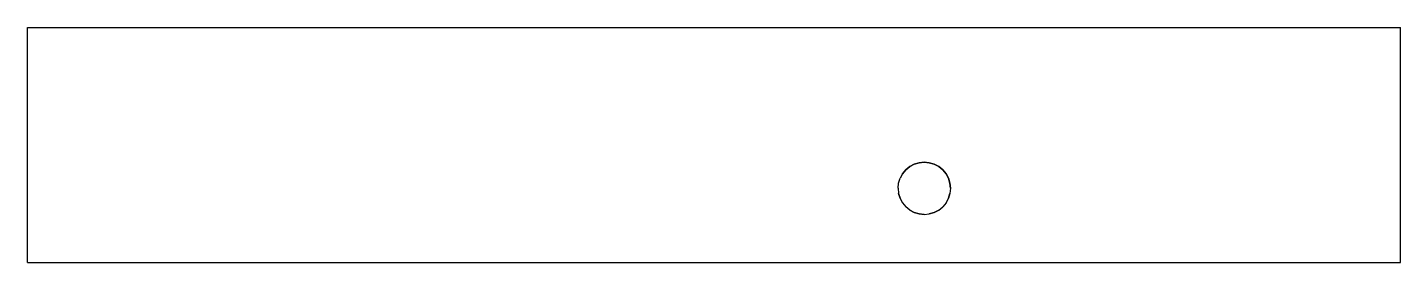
# Model space of a CAD drawing. Header units: millimetres. Extents: x 106 to 316, y -63 to -27.
import ezdxf

# ---------------------------------------------------------------- set-up
doc = ezdxf.new("R2010")
doc.units = ezdxf.units.MM
doc.header["$MEASUREMENT"] = 0
doc.layers.get('0').update_dxf_attribs({"linetype": 'CONTINUOUS'})

msp = doc.modelspace()

# ---------------------------------------------------------------- linework, layer by layer
at = {"color": 1}
for p, q in [((106.12, -62.53), (106.12, -26.53)), ((106.12, -26.53), (316.12, -26.53)), ((106.12, -62.53), (106.12, -26.53)), ((106.12, -26.53), (316.12, -26.53)), ((316.12, -62.53), (316.12, -26.53)), ((316.12, -62.53), (316.12, -26.53)), ((241.05, -47.83), (240.45, -48.33)), ((240.45, -48.33), (241.05, -47.83)), ((241.74, -47.46), (241.05, -47.83)), ((241.05, -47.83), (241.74, -47.46)), ((242.49, -47.24), (241.74, -47.46)), ((241.74, -47.46), (242.49, -47.24)), ((243.27, -47.16), (242.49, -47.24)), ((242.49, -47.24), (243.27, -47.16)), ((244.05, -47.24), (243.27, -47.16)), ((243.27, -47.16), (244.05, -47.24)), ((244.05, -47.24), (244.81, -47.46)), ((244.81, -47.46), (244.05, -47.24)), ((245.5, -47.83), (244.81, -47.46)), ((244.81, -47.46), (245.5, -47.83)), ((246.1, -48.33), (245.5, -47.83)), ((245.5, -47.83), (246.1, -48.33)), ((239.27, -51.16), (239.35, -50.38)), ((239.27, -51.16), (239.35, -50.38)), ((239.35, -50.38), (239.58, -49.63)), ((239.35, -50.38), (239.58, -49.63)), ((239.95, -48.94), (239.58, -49.63)), ((239.95, -48.94), (239.58, -49.63)), ((240.45, -48.33), (239.95, -48.94)), ((239.95, -48.94), (240.45, -48.33)), ((246.6, -48.94), (246.1, -48.33)), ((246.1, -48.33), (246.6, -48.94)), ((246.97, -49.63), (246.6, -48.94)), ((246.6, -48.94), (246.97, -49.63)), ((246.97, -49.63), (247.2, -50.38)), ((247.2, -50.38), (246.97, -49.63)), ((247.27, -51.16), (247.2, -50.38)), ((247.2, -50.38), (247.27, -51.16)), ((239.27, -51.16), (239.35, -51.94)), ((239.27, -51.16), (239.35, -51.94)), ((239.35, -51.94), (239.58, -52.69)), ((239.58, -52.69), (239.35, -51.94)), ((247.2, -51.94), (246.97, -52.69)), ((246.97, -52.69), (247.2, -51.94)), ((247.27, -51.16), (247.2, -51.94)), ((247.27, -51.16), (247.2, -51.94)), ((239.58, -52.69), (239.95, -53.38)), ((239.95, -53.38), (239.58, -52.69)), ((239.95, -53.38), (240.45, -53.99)), ((239.95, -53.38), (240.45, -53.99)), ((241.05, -54.49), (240.45, -53.99)), ((241.05, -54.49), (240.45, -53.99)), ((241.05, -54.49), (241.74, -54.86)), ((241.74, -54.86), (241.05, -54.49)), ((244.81, -54.86), (245.5, -54.49)), ((245.5, -54.49), (244.81, -54.86)), ((245.5, -54.49), (246.1, -53.99)), ((245.5, -54.49), (246.1, -53.99)), ((246.6, -53.38), (246.1, -53.99)), ((246.6, -53.38), (246.1, -53.99)), ((246.97, -52.69), (246.6, -53.38)), ((246.6, -53.38), (246.97, -52.69)), ((241.74, -54.86), (242.49, -55.08)), ((242.49, -55.08), (241.74, -54.86)), ((242.49, -55.08), (243.27, -55.16)), ((243.27, -55.16), (242.49, -55.08)), ((243.27, -55.16), (244.05, -55.08)), ((243.27, -55.16), (244.05, -55.08)), ((244.05, -55.08), (244.81, -54.86)), ((244.81, -54.86), (244.05, -55.08)), ((106.12, -62.53), (316.12, -62.53)), ((106.12, -62.53), (316.12, -62.53))]:
    msp.add_line(p, q, dxfattribs=at)

doc.saveas('drawing.dxf')
